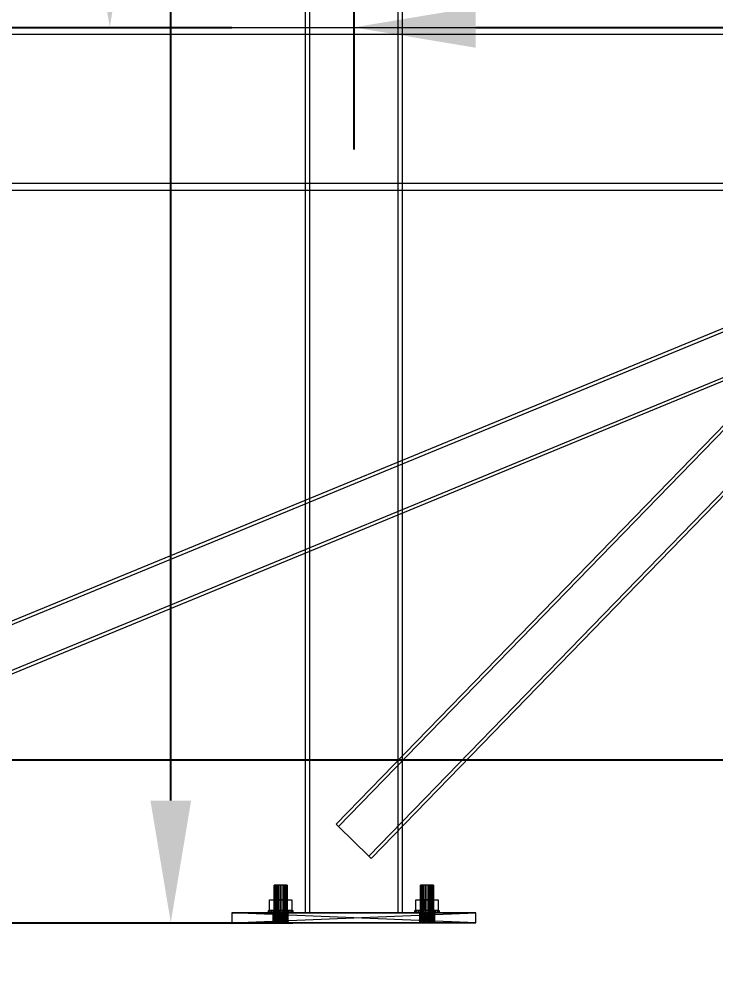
# Model space of a CAD drawing. Header units: millimetres. Extents: x -1970 to 34302, y -65268 to 6837.
# Drawn here: x 11158 to 12015, y -73 to 1110 of the extents above; entities that cross this region are included whole.
import ezdxf

# ---------------------------------------------------------------- set-up
doc = ezdxf.new("R2010")
doc.units = ezdxf.units.MM
for name, color, linetype, lineweight in [('COTAS_O', 1, 'Continuous', 0), ('COTAS_P', 1, 'Continuous', 0), ('lateral_dosificador', 7, 'Continuous', 0), ('lateral_mezcladora', 7, 'Continuous', 0)]:
    doc.layers.add(name, color=color, linetype=linetype, lineweight=lineweight)
doc.dimstyles.new('R19_100', dxfattribs={"dimtxt": 250, "dimasz": 150, "dimexe": 150, "dimexo": 80, "dimgap": 100, "dimtad": 1, "dimtih": 1, "dimtoh": 1, "dimdsep": 46, "dimcen": 0.09, "dimadec": 0, "dimazin": 0, "dimtfac": 1, "dimtdec": 4, "dimtofl": 0, "dimtmove": 0, "dimatfit": 3, "dimfxl": 1, "dimtolj": 1, "dimtzin": 0, "dimarcsym": 0})

# ---------------------------------------------------------------- blocks, each defined once
blk = doc.blocks.new('*D2')
at = {"layer": 'COTAS_P', "color": 0, "lineweight": -2, "transparency": 16777216}
for p, q in [((11024.5, 3490.1), (11494.5, 3490.1)), ((11344.5, 150), (11344.5, 3340.1)), ((11024.5, 0), (11494.5, 0))]:
    blk.add_line(p, q, dxfattribs=at)
at = {"layer": 'COTAS_P', "color": 0, "transparency": 16777216}
for points in [[(11319.5, 3340.1), (11369.5, 3340.1), (11344.5, 3490.1)], [(11319.5, 150), (11369.5, 150), (11344.5, 0)]]:
    blk.add_solid(points, dxfattribs=at)
at = {"layer": 'Defpoints', "color": 0, "transparency": 16777216}
for p in [(10944.5, 3490.1), (11344.5, 3490.1), (10944.5, 0)]:
    blk.add_point(p, dxfattribs=at)
blk = doc.blocks.new('*D14')
at = {"layer": 'COTAS_P', "color": 0, "lineweight": -2, "transparency": 16777216}
for p, q in [((11569.5, 1920), (11569.5, 950)), ((13269.5, 1920), (13269.5, 950)), ((11719.5, 1100), (13119.5, 1100))]:
    blk.add_line(p, q, dxfattribs=at)
at = {"layer": 'COTAS_P', "color": 0, "transparency": 16777216}
for points in [[(11719.5, 1125), (11719.5, 1075), (11569.5, 1100)], [(13119.5, 1125), (13119.5, 1075), (13269.5, 1100)]]:
    blk.add_solid(points, dxfattribs=at)
at = {"layer": 'Defpoints', "color": 0, "transparency": 16777216}
for p in [(11569.5, 2000), (13269.5, 2000), (13269.5, 1100)]:
    blk.add_point(p, dxfattribs=at)
blk = doc.blocks.new('*D16')
at = {"layer": 'COTAS_O', "color": 0, "lineweight": -2, "transparency": 16777216}
for p, q in [((10569.5, 1020), (10569.5, 50)), ((16769.5, 1020), (16769.5, 50)), ((10719.5, 200), (16619.5, 200))]:
    blk.add_line(p, q, dxfattribs=at)
at = {"layer": 'COTAS_O', "color": 0, "transparency": 16777216}
for points in [[(10719.5, 225), (10719.5, 175), (10569.5, 200)], [(16619.5, 225), (16619.5, 175), (16769.5, 200)]]:
    blk.add_solid(points, dxfattribs=at)
at = {"layer": 'Defpoints', "color": 0, "transparency": 16777216}
for p in [(10569.5, 1100), (16769.5, 1100), (16769.5, 200)]:
    blk.add_point(p, dxfattribs=at)
blk = doc.blocks.new('*D17')
at = {"layer": 'COTAS_O', "color": 0, "lineweight": -2, "transparency": 16777216}
for p, q in [((10649.5, 2300), (11419.5, 2300)), ((11269.5, 1250), (11269.5, 2150)), ((10649.5, 1100), (11419.5, 1100))]:
    blk.add_line(p, q, dxfattribs=at)
at = {"layer": 'COTAS_O', "color": 0, "transparency": 16777216}
for points in [[(11244.5, 2150), (11294.5, 2150), (11269.5, 2300)], [(11244.5, 1250), (11294.5, 1250), (11269.5, 1100)]]:
    blk.add_solid(points, dxfattribs=at)
at = {"layer": 'Defpoints', "color": 0, "transparency": 16777216}
for p in [(10569.5, 2300), (11269.5, 2300), (10569.5, 1100)]:
    blk.add_point(p, dxfattribs=at)
blk = doc.blocks.new('*D22')
at = {"layer": 'COTAS_P', "color": 0, "lineweight": -2, "transparency": 16777216}
for p, q in [((112.7, -80), (112.7, -2650)), ((34302.1, -80), (34302.1, -2650)), ((262.7, -2500), (34152.1, -2500))]:
    blk.add_line(p, q, dxfattribs=at)
at = {"layer": 'COTAS_P', "color": 0, "transparency": 16777216}
for points in [[(262.7, -2475), (262.7, -2525), (112.7, -2500)], [(34152.1, -2475), (34152.1, -2525), (34302.1, -2500)]]:
    blk.add_solid(points, dxfattribs=at)
at = {"layer": 'Defpoints', "color": 0, "transparency": 16777216}
for p in [(112.7, 0), (34302.1, 0), (34302.1, -2500)]:
    blk.add_point(p, dxfattribs=at)

msp = doc.modelspace()

# ---------------------------------------------------------------- linework, layer by layer
at = {"layer": 'lateral_dosificador'}
for p, q in [((11509.529, 2000), (11509.529, 12)), ((11515.529, 12), (11515.529, 2000)), ((11623.529, 2000), (11623.529, 12)), ((11629.529, 12), (11629.529, 2000)), ((11548.01, 120.904), (13248.01, 1870.904)), ((11550.879, 118.116), (13250.879, 1868.116)), ((11588.178, 81.884), (13288.178, 1831.884)), ((11591.047, 79.096), (13291.047, 1829.096)), ((11548.01, 120.904), (11550.879, 118.116)), ((11550.879, 118.116), (11588.178, 81.884)), ((11588.178, 81.884), (11591.047, 79.096)), ((11471.801, 46), (11471.529, 46)), ((11471.529, 0), (11471.529, 46)), ((11472.6, 46), (11471.801, 46)), ((11471.801, 0), (11471.801, 46)), ((11473.872, 46), (11472.6, 46)), ((11472.6, 0), (11472.6, 46)), ((11475.529, 46), (11473.872, 46)), ((11473.872, 0), (11473.872, 46)), ((11477.458, 46), (11475.529, 46)), ((11475.529, 0), (11475.529, 46)), ((11479.529, 46), (11477.458, 46)), ((11477.458, 0), (11477.458, 46)), ((11481.599, 46), (11479.529, 46)), ((11479.529, 0), (11479.529, 46)), ((11483.529, 46), (11481.599, 46)), ((11481.599, 0), (11481.599, 46)), ((11485.185, 46), (11483.529, 46)), ((11483.529, 0), (11483.529, 46)), ((11486.457, 46), (11485.185, 46)), ((11485.185, 0), (11485.185, 46)), ((11487.256, 46), (11486.457, 46)), ((11486.457, 0), (11486.457, 46)), ((11487.529, 46), (11487.256, 46)), ((11487.256, 0), (11487.256, 46)), ((11487.529, 46), (11487.529, 0)), ((11651.801, 46), (11651.529, 46)), ((11651.529, 0), (11651.529, 46)), ((11652.6, 46), (11651.801, 46)), ((11651.801, 0), (11651.801, 46)), ((11653.872, 46), (11652.6, 46)), ((11652.6, 0), (11652.6, 46)), ((11655.529, 46), (11653.872, 46)), ((11653.872, 0), (11653.872, 46)), ((11657.458, 46), (11655.529, 46)), ((11655.529, 0), (11655.529, 46)), ((11659.529, 46), (11657.458, 46)), ((11657.458, 0), (11657.458, 46)), ((11661.599, 46), (11659.529, 46)), ((11659.529, 0), (11659.529, 46)), ((11663.529, 46), (11661.599, 46)), ((11661.599, 0), (11661.599, 46)), ((11665.185, 46), (11663.529, 46)), ((11663.529, 0), (11663.529, 46)), ((11666.457, 46), (11665.185, 46)), ((11665.185, 0), (11665.185, 46)), ((11667.256, 46), (11666.457, 46)), ((11666.457, 0), (11666.457, 46)), ((11667.529, 46), (11667.256, 46)), ((11667.256, 0), (11667.256, 46)), ((11667.529, 46), (11667.529, 0)), ((11465.679, 15), (11465.679, 28)), ((11465.679, 28), (11472.604, 28)), ((11465.679, 28), (11471.529, 28)), ((11475.529, 28), (11471.529, 28)), ((11471.529, 28), (11471.529, 15)), ((11472.604, 15), (11472.604, 28)), ((11472.604, 28), (11486.454, 28)), ((11472.604, 28), (11475.529, 28)), ((11483.529, 28), (11475.529, 28)), ((11475.529, 28), (11475.529, 15)), ((11487.529, 28), (11483.529, 28)), ((11483.529, 28), (11483.529, 15)), ((11486.454, 28), (11483.529, 28)), ((11486.454, 15), (11486.454, 28)), ((11486.454, 28), (11493.379, 28)), ((11487.529, 15), (11487.529, 28)), ((11487.529, 28), (11493.379, 28)), ((11493.379, 28), (11493.379, 15)), ((11645.679, 15), (11645.679, 28)), ((11645.679, 28), (11652.604, 28)), ((11645.679, 28), (11651.529, 28)), ((11655.529, 28), (11651.529, 28)), ((11651.529, 28), (11651.529, 15)), ((11652.604, 15), (11652.604, 28)), ((11652.604, 28), (11666.454, 28)), ((11652.604, 28), (11655.529, 28)), ((11663.529, 28), (11655.529, 28)), ((11655.529, 28), (11655.529, 15)), ((11667.529, 28), (11663.529, 28)), ((11663.529, 28), (11663.529, 15)), ((11666.454, 28), (11663.529, 28)), ((11666.454, 15), (11666.454, 28)), ((11666.454, 28), (11673.379, 28)), ((11667.529, 15), (11667.529, 28)), ((11667.529, 28), (11673.379, 28)), ((11673.379, 28), (11673.379, 15)), ((11470.529, 12), (11419.529, 12)), ((11419.529, 12), (11470.702, 12)), ((11419.529, 12), (11471.214, 12)), ((11419.529, 12), (11472.045, 12)), ((11419.529, 12), (11473.165, 12)), ((11419.529, 12), (11474.528, 12)), ((11419.529, 12), (11476.084, 12)), ((11419.529, 12), (11477.773, 12)), ((11419.529, 12), (11479.529, 12)), ((11419.529, 12), (11481.284, 12)), ((11719.529, 12), (11419.529, 12)), ((11419.529, 12), (11482.973, 12)), ((11419.529, 12), (11484.529, 12)), ((11419.529, 12), (11485.893, 12)), ((11719.529, 0), (11419.529, 12)), ((11419.529, 12), (11419.529, 0)), ((11419.529, 0), (11719.529, 12)), ((11464.529, 12), (11464.529, 15)), ((11464.529, 15), (11465.04, 15)), ((11464.529, 15), (11470.529, 15)), ((11465.04, 12), (11464.529, 12)), ((11470.529, 12), (11464.529, 12)), ((11465.04, 12), (11465.04, 15)), ((11465.04, 15), (11466.538, 15)), ((11465.04, 15), (11470.835, 15)), ((11466.538, 12), (11465.04, 12)), ((11470.835, 12), (11465.04, 12)), ((11472.604, 15), (11465.679, 15)), ((11471.529, 15), (11465.679, 15)), ((11466.538, 12), (11466.538, 15)), ((11466.538, 15), (11468.922, 15)), ((11466.538, 15), (11471.734, 15)), ((11468.922, 12), (11466.538, 12)), ((11471.734, 12), (11466.538, 12)), ((11468.922, 12), (11468.922, 15)), ((11468.922, 15), (11472.029, 15)), ((11468.922, 15), (11473.165, 15)), ((11472.029, 12), (11468.922, 12)), ((11473.165, 12), (11468.922, 12)), ((11470.835, 15), (11470.529, 15)), ((11470.529, 15), (11470.529, 12)), ((11470.702, 12), (11470.529, 12)), ((11470.529, 0), (11470.702, 12)), ((11470.529, 0), (11470.529, 12)), ((11470.702, 0), (11470.529, 12)), ((11470.529, 12), (11470.835, 12)), ((11471.214, 12), (11470.702, 12)), ((11470.702, 0), (11471.214, 12)), ((11470.702, 0), (11470.702, 12)), ((11471.214, 0), (11470.702, 12)), ((11471.734, 15), (11470.835, 15)), ((11470.835, 15), (11470.835, 12)), ((11470.835, 12), (11471.734, 12)), ((11472.045, 12), (11471.214, 12)), ((11471.214, 0), (11472.045, 12)), ((11471.214, 0), (11471.214, 12)), ((11472.045, 0), (11471.214, 12)), ((11471.529, 15), (11475.529, 15)), ((11473.165, 15), (11471.734, 15)), ((11471.734, 15), (11471.734, 12)), ((11471.734, 12), (11473.165, 12)), ((11472.029, 12), (11472.029, 15)), ((11472.029, 15), (11475.646, 15)), ((11472.029, 15), (11475.029, 15)), ((11475.646, 12), (11472.029, 12)), ((11475.029, 12), (11472.029, 12)), ((11473.165, 12), (11472.045, 12)), ((11472.045, 12), (11485.893, 12)), ((11472.045, 0), (11473.165, 12)), ((11472.045, 0), (11472.045, 12)), ((11473.165, 0), (11472.045, 12)), ((11486.454, 15), (11472.604, 15)), ((11475.529, 15), (11472.604, 15)), ((11475.029, 15), (11473.165, 15)), ((11473.165, 15), (11473.165, 12)), ((11474.528, 12), (11473.165, 12)), ((11473.165, 12), (11485.893, 12)), ((11473.165, 12), (11659.529, 12)), ((11473.165, 12), (11661.284, 12)), ((11473.165, 12), (11662.973, 12)), ((11473.165, 12), (11664.529, 12)), ((11473.165, 12), (11665.893, 12)), ((11473.165, 0), (11474.528, 12)), ((11473.165, 0), (11473.165, 12)), ((11474.528, 0), (11473.165, 12)), ((11473.165, 12), (11475.029, 12)), ((11476.084, 12), (11474.528, 12)), ((11474.528, 12), (11665.893, 12)), ((11474.528, 0), (11476.084, 12)), ((11474.528, 0), (11474.528, 12)), ((11476.084, 0), (11474.528, 12)), ((11477.199, 15), (11475.029, 15)), ((11475.029, 15), (11475.029, 12)), ((11475.029, 12), (11477.199, 12)), ((11475.529, 15), (11483.529, 15)), ((11475.646, 12), (11475.646, 15)), ((11475.646, 15), (11479.529, 15)), ((11475.646, 15), (11477.199, 15)), ((11479.529, 12), (11475.646, 12)), ((11477.199, 12), (11475.646, 12)), ((11477.773, 12), (11476.084, 12)), ((11476.084, 12), (11665.893, 12)), ((11476.084, 0), (11477.773, 12)), ((11476.084, 0), (11476.084, 12)), ((11477.773, 0), (11476.084, 12)), ((11479.529, 15), (11477.199, 15)), ((11477.199, 15), (11477.199, 12)), ((11477.199, 12), (11479.529, 12)), ((11479.529, 12), (11477.773, 12)), ((11477.773, 12), (11719.529, 12)), ((11477.773, 12), (11665.893, 12)), ((11477.773, 0), (11479.529, 12)), ((11477.773, 0), (11477.773, 12)), ((11479.529, 0), (11477.773, 12)), ((11479.529, 12), (11479.529, 15)), ((11479.529, 15), (11483.411, 15)), ((11481.858, 15), (11479.529, 15)), ((11479.529, 12), (11481.284, 12)), ((11650.529, 12), (11479.529, 12)), ((11650.702, 12), (11479.529, 12)), ((11651.214, 12), (11479.529, 12)), ((11479.529, 12), (11719.529, 12)), ((11652.045, 12), (11479.529, 12)), ((11653.165, 12), (11479.529, 12)), ((11654.528, 12), (11479.529, 12)), ((11656.084, 12), (11479.529, 12)), ((11657.773, 12), (11479.529, 12)), ((11659.529, 12), (11479.529, 12)), ((11479.529, 12), (11665.893, 12)), ((11479.529, 0), (11481.284, 12)), ((11479.529, 0), (11479.529, 12)), ((11481.284, 0), (11479.529, 12)), ((11483.411, 12), (11479.529, 12)), ((11479.529, 12), (11481.858, 12)), ((11481.284, 12), (11482.973, 12)), ((11650.529, 12), (11481.284, 12)), ((11650.702, 12), (11481.284, 12)), ((11481.284, 0), (11482.973, 12)), ((11481.284, 0), (11481.284, 12)), ((11482.973, 0), (11481.284, 12)), ((11484.029, 15), (11481.858, 15)), ((11481.858, 15), (11481.858, 12)), ((11483.411, 15), (11481.858, 15)), ((11481.858, 12), (11484.029, 12)), ((11481.858, 12), (11483.411, 12)), ((11482.973, 12), (11484.529, 12)), ((11650.529, 12), (11482.973, 12)), ((11650.702, 12), (11482.973, 12)), ((11482.973, 0), (11484.529, 12)), ((11482.973, 0), (11482.973, 12)), ((11484.529, 0), (11482.973, 12)), ((11483.411, 12), (11483.411, 15)), ((11483.411, 15), (11487.029, 15)), ((11487.029, 12), (11483.411, 12)), ((11483.529, 15), (11487.529, 15)), ((11483.529, 15), (11486.454, 15)), ((11485.893, 15), (11484.029, 15)), ((11484.029, 15), (11484.029, 12)), ((11487.029, 15), (11484.029, 15)), ((11484.029, 12), (11485.893, 12)), ((11484.029, 12), (11487.029, 12)), ((11484.529, 12), (11485.893, 12)), ((11650.529, 12), (11484.529, 12)), ((11650.702, 12), (11484.529, 12)), ((11719.529, 12), (11484.529, 12)), ((11484.529, 12), (11659.529, 12)), ((11484.529, 0), (11485.893, 12)), ((11484.529, 0), (11484.529, 12)), ((11485.893, 0), (11484.529, 12)), ((11487.323, 15), (11485.893, 15)), ((11485.893, 15), (11485.893, 12)), ((11490.135, 15), (11485.893, 15)), ((11485.893, 12), (11487.012, 12)), ((11650.529, 12), (11485.893, 12)), ((11650.702, 12), (11485.893, 12)), ((11485.893, 12), (11659.529, 12)), ((11485.893, 0), (11487.012, 12)), ((11485.893, 0), (11485.893, 12)), ((11487.012, 0), (11485.893, 12)), ((11485.893, 12), (11487.323, 12)), ((11485.893, 12), (11490.135, 12)), ((11493.379, 15), (11486.454, 15)), ((11487.012, 12), (11487.843, 12)), ((11650.529, 12), (11487.012, 12)), ((11650.702, 12), (11487.012, 12)), ((11487.012, 12), (11659.529, 12)), ((11487.012, 0), (11487.843, 12)), ((11487.012, 0), (11487.012, 12)), ((11487.843, 0), (11487.012, 12)), ((11487.029, 12), (11487.029, 15)), ((11487.029, 15), (11490.135, 15)), ((11490.135, 12), (11487.029, 12)), ((11488.222, 15), (11487.323, 15)), ((11487.323, 15), (11487.323, 12)), ((11492.519, 15), (11487.323, 15)), ((11487.323, 12), (11488.222, 12)), ((11487.323, 12), (11492.519, 12)), ((11493.379, 15), (11487.529, 15)), ((11487.843, 12), (11488.356, 12)), ((11650.529, 12), (11487.843, 12)), ((11650.702, 12), (11487.843, 12)), ((11487.843, 12), (11659.529, 12)), ((11487.843, 0), (11488.356, 12)), ((11487.843, 0), (11487.843, 12)), ((11488.356, 0), (11487.843, 12)), ((11488.529, 15), (11488.222, 15)), ((11488.222, 15), (11488.222, 12)), ((11494.017, 15), (11488.222, 15)), ((11488.222, 12), (11488.529, 12)), ((11488.222, 12), (11494.017, 12)), ((11488.356, 12), (11488.529, 12)), ((11650.529, 12), (11488.356, 12)), ((11650.702, 12), (11488.356, 12)), ((11488.356, 12), (11659.529, 12)), ((11488.356, 0), (11488.529, 12)), ((11488.356, 0), (11488.356, 12)), ((11488.529, 0), (11488.356, 12)), ((11488.529, 12), (11488.529, 15)), ((11488.529, 15), (11494.529, 15)), ((11488.529, 12), (11650.529, 12)), ((11650.702, 12), (11488.529, 12)), ((11488.529, 12), (11651.214, 12)), ((11488.529, 12), (11652.045, 12)), ((11488.529, 12), (11653.165, 12)), ((11488.529, 12), (11654.528, 12)), ((11488.529, 12), (11656.084, 12)), ((11488.529, 12), (11657.773, 12)), ((11488.529, 12), (11659.529, 12)), ((11488.529, 12), (11488.529, 0)), ((11494.529, 12), (11488.529, 12)), ((11490.135, 12), (11490.135, 15)), ((11490.135, 15), (11492.519, 15)), ((11492.519, 12), (11490.135, 12)), ((11492.519, 12), (11492.519, 15)), ((11492.519, 15), (11494.017, 15)), ((11494.017, 12), (11492.519, 12)), ((11494.017, 12), (11494.017, 15)), ((11494.017, 15), (11494.529, 15)), ((11494.529, 12), (11494.017, 12)), ((11494.529, 15), (11494.529, 12)), ((11509.529, 12), (11629.529, 12)), ((11509.529, 12), (11515.529, 12)), ((11623.529, 12), (11629.529, 12)), ((11644.529, 12), (11644.529, 15)), ((11644.529, 15), (11645.04, 15)), ((11644.529, 15), (11650.529, 15)), ((11645.04, 12), (11644.529, 12)), ((11650.529, 12), (11644.529, 12)), ((11645.04, 12), (11645.04, 15)), ((11645.04, 15), (11646.538, 15)), ((11645.04, 15), (11650.835, 15)), ((11646.538, 12), (11645.04, 12)), ((11650.835, 12), (11645.04, 12)), ((11652.604, 15), (11645.679, 15)), ((11651.529, 15), (11645.679, 15)), ((11646.538, 12), (11646.538, 15)), ((11646.538, 15), (11648.922, 15)), ((11646.538, 15), (11651.734, 15)), ((11648.922, 12), (11646.538, 12)), ((11651.734, 12), (11646.538, 12)), ((11648.922, 12), (11648.922, 15)), ((11648.922, 15), (11652.029, 15)), ((11648.922, 15), (11653.165, 15)), ((11652.029, 12), (11648.922, 12)), ((11653.165, 12), (11648.922, 12)), ((11650.835, 15), (11650.529, 15)), ((11650.529, 15), (11650.529, 12)), ((11650.529, 12), (11650.702, 12)), ((11650.529, 0), (11650.702, 12)), ((11650.529, 0), (11650.529, 12)), ((11650.702, 0), (11650.529, 12)), ((11650.529, 12), (11650.835, 12)), ((11651.214, 12), (11650.702, 12)), ((11650.702, 0), (11651.214, 12)), ((11650.702, 0), (11650.702, 12)), ((11651.214, 0), (11650.702, 12)), ((11651.734, 15), (11650.835, 15)), ((11650.835, 15), (11650.835, 12)), ((11650.835, 12), (11651.734, 12)), ((11652.045, 12), (11651.214, 12)), ((11651.214, 0), (11652.045, 12)), ((11651.214, 0), (11651.214, 12)), ((11652.045, 0), (11651.214, 12)), ((11651.529, 15), (11655.529, 15)), ((11653.165, 15), (11651.734, 15)), ((11651.734, 15), (11651.734, 12)), ((11651.734, 12), (11653.165, 12)), ((11652.029, 12), (11652.029, 15)), ((11652.029, 15), (11655.646, 15)), ((11652.029, 15), (11655.029, 15)), ((11655.646, 12), (11652.029, 12)), ((11655.029, 12), (11652.029, 12)), ((11653.165, 12), (11652.045, 12)), ((11652.045, 0), (11653.165, 12)), ((11652.045, 0), (11652.045, 12)), ((11653.165, 0), (11652.045, 12)), ((11666.454, 15), (11652.604, 15)), ((11655.529, 15), (11652.604, 15)), ((11655.029, 15), (11653.165, 15)), ((11653.165, 15), (11653.165, 12)), ((11654.528, 12), (11653.165, 12)), ((11653.165, 0), (11654.528, 12)), ((11653.165, 0), (11653.165, 12)), ((11654.528, 0), (11653.165, 12)), ((11653.165, 12), (11655.029, 12)), ((11656.084, 12), (11654.528, 12)), ((11654.528, 12), (11719.529, 12)), ((11654.528, 0), (11656.084, 12)), ((11654.528, 0), (11654.528, 12)), ((11656.084, 0), (11654.528, 12)), ((11657.199, 15), (11655.029, 15)), ((11655.029, 15), (11655.029, 12)), ((11655.029, 12), (11657.199, 12)), ((11655.529, 15), (11663.529, 15)), ((11655.646, 12), (11655.646, 15)), ((11655.646, 15), (11659.529, 15)), ((11655.646, 15), (11657.199, 15)), ((11659.529, 12), (11655.646, 12)), ((11657.199, 12), (11655.646, 12)), ((11657.773, 12), (11656.084, 12)), ((11656.084, 12), (11719.529, 12)), ((11656.084, 0), (11657.773, 12)), ((11656.084, 0), (11656.084, 12)), ((11657.773, 0), (11656.084, 12)), ((11659.529, 15), (11657.199, 15)), ((11657.199, 15), (11657.199, 12)), ((11657.199, 12), (11659.529, 12)), ((11659.529, 12), (11657.773, 12)), ((11657.773, 12), (11719.529, 12)), ((11657.773, 0), (11659.529, 12)), ((11657.773, 0), (11657.773, 12)), ((11659.529, 0), (11657.773, 12)), ((11659.529, 12), (11659.529, 15)), ((11659.529, 15), (11663.411, 15)), ((11661.858, 15), (11659.529, 15)), ((11719.529, 12), (11659.529, 12)), ((11661.284, 12), (11659.529, 12)), ((11659.529, 12), (11665.893, 12)), ((11659.529, 12), (11667.012, 12)), ((11659.529, 12), (11667.843, 12)), ((11659.529, 12), (11668.356, 12)), ((11659.529, 12), (11668.529, 12)), ((11659.529, 0), (11661.284, 12)), ((11659.529, 0), (11659.529, 12)), ((11661.284, 0), (11659.529, 12)), ((11663.411, 12), (11659.529, 12)), ((11659.529, 12), (11661.858, 12)), ((11719.529, 12), (11661.284, 12)), ((11662.973, 12), (11661.284, 12)), ((11661.284, 12), (11668.529, 12)), ((11661.284, 0), (11662.973, 12)), ((11661.284, 0), (11661.284, 12)), ((11662.973, 0), (11661.284, 12)), ((11664.029, 15), (11661.858, 15)), ((11661.858, 15), (11661.858, 12)), ((11663.411, 15), (11661.858, 15)), ((11661.858, 12), (11664.029, 12)), ((11661.858, 12), (11663.411, 12)), ((11719.529, 12), (11662.973, 12)), ((11664.529, 12), (11662.973, 12)), ((11668.529, 12), (11662.973, 12)), ((11662.973, 0), (11664.529, 12)), ((11662.973, 0), (11662.973, 12)), ((11664.529, 0), (11662.973, 12)), ((11663.411, 12), (11663.411, 15)), ((11663.411, 15), (11667.029, 15)), ((11667.029, 12), (11663.411, 12)), ((11663.529, 15), (11667.529, 15)), ((11663.529, 15), (11666.454, 15)), ((11665.893, 15), (11664.029, 15)), ((11664.029, 15), (11664.029, 12)), ((11667.029, 15), (11664.029, 15)), ((11664.029, 12), (11665.893, 12)), ((11664.029, 12), (11667.029, 12)), ((11719.529, 12), (11664.529, 12)), ((11665.893, 12), (11664.529, 12)), ((11668.529, 12), (11664.529, 12)), ((11664.529, 0), (11665.893, 12)), ((11664.529, 0), (11664.529, 12)), ((11665.893, 0), (11664.529, 12)), ((11667.323, 15), (11665.893, 15)), ((11665.893, 15), (11665.893, 12)), ((11670.135, 15), (11665.893, 15)), ((11719.529, 12), (11665.893, 12)), ((11667.012, 12), (11665.893, 12)), ((11668.529, 12), (11665.893, 12)), ((11665.893, 0), (11667.012, 12)), ((11665.893, 0), (11665.893, 12)), ((11667.012, 0), (11665.893, 12)), ((11665.893, 12), (11667.323, 12)), ((11665.893, 12), (11670.135, 12)), ((11673.379, 15), (11666.454, 15)), ((11719.529, 12), (11667.012, 12)), ((11667.843, 12), (11667.012, 12)), ((11668.529, 12), (11667.012, 12)), ((11667.012, 0), (11667.843, 12)), ((11667.012, 0), (11667.012, 12)), ((11667.843, 0), (11667.012, 12)), ((11667.029, 12), (11667.029, 15)), ((11667.029, 15), (11670.135, 15)), ((11670.135, 12), (11667.029, 12)), ((11668.222, 15), (11667.323, 15)), ((11667.323, 15), (11667.323, 12)), ((11672.519, 15), (11667.323, 15)), ((11667.323, 12), (11668.222, 12)), ((11667.323, 12), (11672.519, 12)), ((11673.379, 15), (11667.529, 15)), ((11719.529, 12), (11667.843, 12)), ((11668.356, 12), (11667.843, 12)), ((11667.843, 0), (11668.356, 12)), ((11667.843, 0), (11667.843, 12)), ((11668.356, 0), (11667.843, 12)), ((11668.529, 15), (11668.222, 15)), ((11668.222, 15), (11668.222, 12)), ((11674.017, 15), (11668.222, 15)), ((11668.222, 12), (11668.529, 12)), ((11668.222, 12), (11674.017, 12)), ((11719.529, 12), (11668.356, 12)), ((11668.529, 12), (11668.356, 12)), ((11668.356, 0), (11668.529, 12)), ((11668.356, 0), (11668.356, 12)), ((11668.529, 0), (11668.356, 12)), ((11668.529, 12), (11668.529, 15)), ((11668.529, 15), (11674.529, 15)), ((11719.529, 12), (11668.529, 12)), ((11668.529, 12), (11668.529, 0)), ((11674.529, 12), (11668.529, 12)), ((11670.135, 12), (11670.135, 15)), ((11670.135, 15), (11672.519, 15)), ((11672.519, 12), (11670.135, 12)), ((11672.519, 12), (11672.519, 15)), ((11672.519, 15), (11674.017, 15)), ((11674.017, 12), (11672.519, 12)), ((11674.017, 12), (11674.017, 15)), ((11674.017, 15), (11674.529, 15)), ((11674.529, 12), (11674.017, 12)), ((11674.529, 15), (11674.529, 12)), ((11719.529, 0), (11719.529, 12)), ((11419.529, 0), (11470.529, 0)), ((11470.702, 0), (11419.529, 0)), ((11471.214, 0), (11419.529, 0)), ((11472.045, 0), (11419.529, 0)), ((11473.165, 0), (11419.529, 0)), ((11474.528, 0), (11419.529, 0)), ((11476.084, 0), (11419.529, 0)), ((11477.773, 0), (11419.529, 0)), ((11479.529, 0), (11419.529, 0)), ((11481.284, 0), (11419.529, 0)), ((11419.529, 0), (11719.529, 0)), ((11482.973, 0), (11419.529, 0)), ((11484.529, 0), (11419.529, 0)), ((11485.893, 0), (11419.529, 0)), ((11470.529, 0), (11470.702, 0)), ((11470.702, 0), (11471.214, 0)), ((11471.214, 0), (11472.045, 0)), ((11471.801, 0), (11471.529, 0)), ((11472.6, 0), (11471.801, 0)), ((11472.045, 0), (11473.165, 0)), ((11485.893, 0), (11472.045, 0)), ((11473.872, 0), (11472.6, 0)), ((11473.165, 0), (11474.528, 0)), ((11485.893, 0), (11473.165, 0)), ((11659.529, 0), (11473.165, 0)), ((11661.284, 0), (11473.165, 0)), ((11662.973, 0), (11473.165, 0)), ((11664.529, 0), (11473.165, 0)), ((11665.893, 0), (11473.165, 0)), ((11475.529, 0), (11473.872, 0)), ((11474.528, 0), (11476.084, 0)), ((11665.893, 0), (11474.528, 0)), ((11477.458, 0), (11475.529, 0)), ((11476.084, 0), (11477.773, 0)), ((11665.893, 0), (11476.084, 0)), ((11479.529, 0), (11477.458, 0)), ((11477.773, 0), (11479.529, 0)), ((11719.529, 0), (11477.773, 0)), ((11665.893, 0), (11477.773, 0)), ((11481.284, 0), (11479.529, 0)), ((11479.529, 0), (11650.529, 0)), ((11479.529, 0), (11650.702, 0)), ((11479.529, 0), (11651.214, 0)), ((11719.529, 0), (11479.529, 0)), ((11479.529, 0), (11652.045, 0)), ((11479.529, 0), (11653.165, 0)), ((11479.529, 0), (11654.528, 0)), ((11479.529, 0), (11656.084, 0)), ((11479.529, 0), (11657.773, 0)), ((11479.529, 0), (11659.529, 0)), ((11665.893, 0), (11479.529, 0)), ((11481.599, 0), (11479.529, 0)), ((11482.973, 0), (11481.284, 0)), ((11481.284, 0), (11650.529, 0)), ((11481.284, 0), (11650.702, 0)), ((11483.529, 0), (11481.599, 0)), ((11484.529, 0), (11482.973, 0)), ((11482.973, 0), (11650.529, 0)), ((11482.973, 0), (11650.702, 0)), ((11485.185, 0), (11483.529, 0)), ((11485.893, 0), (11484.529, 0)), ((11484.529, 0), (11650.529, 0)), ((11484.529, 0), (11650.702, 0)), ((11484.529, 0), (11719.529, 0)), ((11659.529, 0), (11484.529, 0)), ((11486.457, 0), (11485.185, 0)), ((11487.012, 0), (11485.893, 0)), ((11485.893, 0), (11650.529, 0)), ((11485.893, 0), (11650.702, 0)), ((11659.529, 0), (11485.893, 0)), ((11487.256, 0), (11486.457, 0)), ((11487.843, 0), (11487.012, 0)), ((11487.012, 0), (11650.529, 0)), ((11487.012, 0), (11650.702, 0)), ((11659.529, 0), (11487.012, 0)), ((11487.256, 0), (11487.529, 0)), ((11488.356, 0), (11487.843, 0)), ((11487.843, 0), (11650.529, 0)), ((11487.843, 0), (11650.702, 0)), ((11659.529, 0), (11487.843, 0)), ((11488.529, 0), (11488.356, 0)), ((11488.356, 0), (11650.529, 0)), ((11488.356, 0), (11650.702, 0)), ((11659.529, 0), (11488.356, 0)), ((11650.529, 0), (11488.529, 0)), ((11488.529, 0), (11650.702, 0)), ((11651.214, 0), (11488.529, 0)), ((11652.045, 0), (11488.529, 0)), ((11653.165, 0), (11488.529, 0)), ((11654.528, 0), (11488.529, 0)), ((11656.084, 0), (11488.529, 0)), ((11657.773, 0), (11488.529, 0)), ((11659.529, 0), (11488.529, 0)), ((11650.702, 0), (11650.529, 0)), ((11650.702, 0), (11651.214, 0)), ((11651.214, 0), (11652.045, 0)), ((11651.801, 0), (11651.529, 0)), ((11652.6, 0), (11651.801, 0)), ((11652.045, 0), (11653.165, 0)), ((11653.872, 0), (11652.6, 0)), ((11653.165, 0), (11654.528, 0)), ((11655.529, 0), (11653.872, 0)), ((11654.528, 0), (11656.084, 0)), ((11719.529, 0), (11654.528, 0)), ((11657.458, 0), (11655.529, 0)), ((11656.084, 0), (11657.773, 0)), ((11719.529, 0), (11656.084, 0)), ((11659.529, 0), (11657.458, 0)), ((11657.773, 0), (11659.529, 0)), ((11719.529, 0), (11657.773, 0)), ((11659.529, 0), (11719.529, 0)), ((11659.529, 0), (11661.284, 0)), ((11665.893, 0), (11659.529, 0)), ((11667.012, 0), (11659.529, 0)), ((11667.843, 0), (11659.529, 0)), ((11668.356, 0), (11659.529, 0)), ((11668.529, 0), (11659.529, 0)), ((11661.599, 0), (11659.529, 0)), ((11661.284, 0), (11719.529, 0)), ((11661.284, 0), (11662.973, 0)), ((11668.529, 0), (11661.284, 0)), ((11663.529, 0), (11661.599, 0)), ((11662.973, 0), (11719.529, 0)), ((11662.973, 0), (11664.529, 0)), ((11662.973, 0), (11668.529, 0)), ((11665.185, 0), (11663.529, 0)), ((11664.529, 0), (11719.529, 0)), ((11664.529, 0), (11665.893, 0)), ((11664.529, 0), (11668.529, 0)), ((11666.457, 0), (11665.185, 0)), ((11665.893, 0), (11719.529, 0)), ((11665.893, 0), (11667.012, 0)), ((11665.893, 0), (11668.529, 0)), ((11667.256, 0), (11666.457, 0)), ((11667.012, 0), (11719.529, 0)), ((11667.012, 0), (11667.843, 0)), ((11667.012, 0), (11668.529, 0)), ((11667.256, 0), (11667.529, 0)), ((11667.843, 0), (11719.529, 0)), ((11667.843, 0), (11668.356, 0)), ((11668.356, 0), (11719.529, 0)), ((11668.356, 0), (11668.529, 0)), ((11668.529, 0), (11719.529, 0))]:
    msp.add_line(p, q, dxfattribs=at)
at = {"layer": 'lateral_mezcladora'}
for p, q in [((10494.529, 1100), (16814.529, 1100)), ((10569.529, 1100), (16769.529, 1100)), ((10494.529, 1091.5), (16814.529, 1091.5)), ((10569.529, 1091.5), (16769.529, 1091.5)), ((10558.117, 127.745), (12624.784, 977.745)), ((10559.639, 124.046), (12626.305, 974.046)), ((10579.418, 75.954), (12646.085, 925.954)), ((10580.94, 72.255), (12647.606, 922.255)), ((10494.529, 908.5), (16814.529, 908.5)), ((10494.529, 900), (16814.529, 900)), ((10569.529, 908.5), (16769.529, 908.5)), ((10569.529, 900), (16769.529, 900))]:
    msp.add_line(p, q, dxfattribs=at)

# ---------------------------------------------------------------- dimensions: what is measured, and where the dimension line sits
at = {"layer": 'COTAS_O'}
for p2, distance, picture, middle in [((10569.529, 2300), -700, '*D17', (11269.529, 1700)), ((16769.529, 1100), -900, '*D16', (13669.529, 200))]:
    dim = msp.add_aligned_dim(p1=(10569.529, 1100), p2=p2, distance=distance, text='<> O', dimstyle='R19_100', dxfattribs=at)
    dim.commit()
    dim.dimension.update_dxf_attribs({"geometry": picture, "text_midpoint": middle})
at = {"layer": 'COTAS_P'}
for p1, p2, distance, picture, middle in [((10944.529, 0), (10944.529, 3490.056), -400, '*D2', (11344.529, 1745.028)), ((11569.529, 2000), (13269.529, 2000), -900, '*D14', (12419.529, 1100)), ((112.7, 0), (34302.083, 0), -2500, '*D22', (17207.392, -2500))]:
    dim = msp.add_aligned_dim(p1=p1, p2=p2, distance=distance, text='<> P', dimstyle='R19_100', dxfattribs=at)
    dim.commit()
    dim.dimension.update_dxf_attribs({"geometry": picture, "text_midpoint": middle})

doc.saveas('drawing.dxf')
